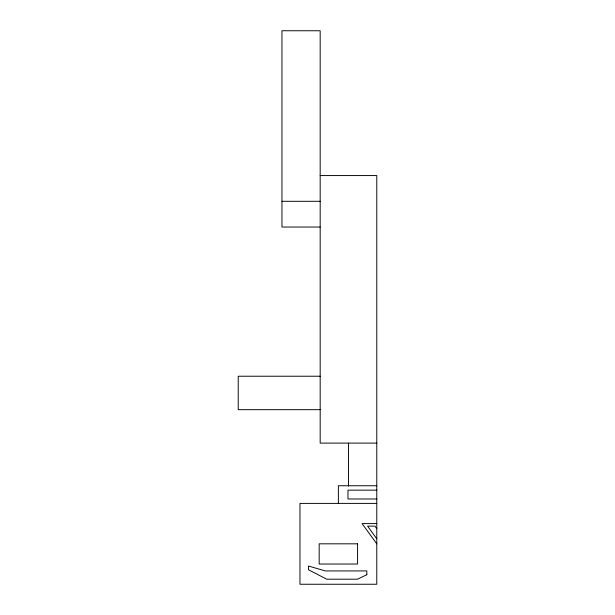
<?xml version="1.0" encoding="UTF-8"?>
<svg xmlns="http://www.w3.org/2000/svg" width="615" height="615" viewBox="0 0 615 615"><rect width="100%" height="100%" fill="white"/><g stroke="black" fill="none" stroke-linecap="round" stroke-linejoin="round"><path stroke-width="0.92" d="M320.177 175.567L376.78 175.567L376.78 584.25L299.966 584.25L299.966 503.393L376.78 503.393M281.954 201.297L320.177 201.297M320.177 227.035L281.954 227.035L281.954 30.75L320.177 30.75L320.177 443.108L376.78 443.108M320.177 376.226L238.22 376.226L238.22 409.667L320.177 409.667M376.78 485.75L338.373 485.75L338.373 503.393M376.78 490.155L347.975 490.155L347.975 498.98L376.78 498.98M376.78 523.603L362.081 523.603L376.78 543.821M376.78 528.662L374.942 526.133L367.593 526.133L376.78 538.763M348.482 443.108L348.482 486.165M366.832 574.687L357.576 579.199L326.703 579.199L308.438 569.713L308.438 566.031L325.389 570.928L366.832 570.928L366.832 574.687M357.576 543.821L319.17 543.821L319.17 564.032L357.576 564.032L357.576 543.821"/></g></svg>
